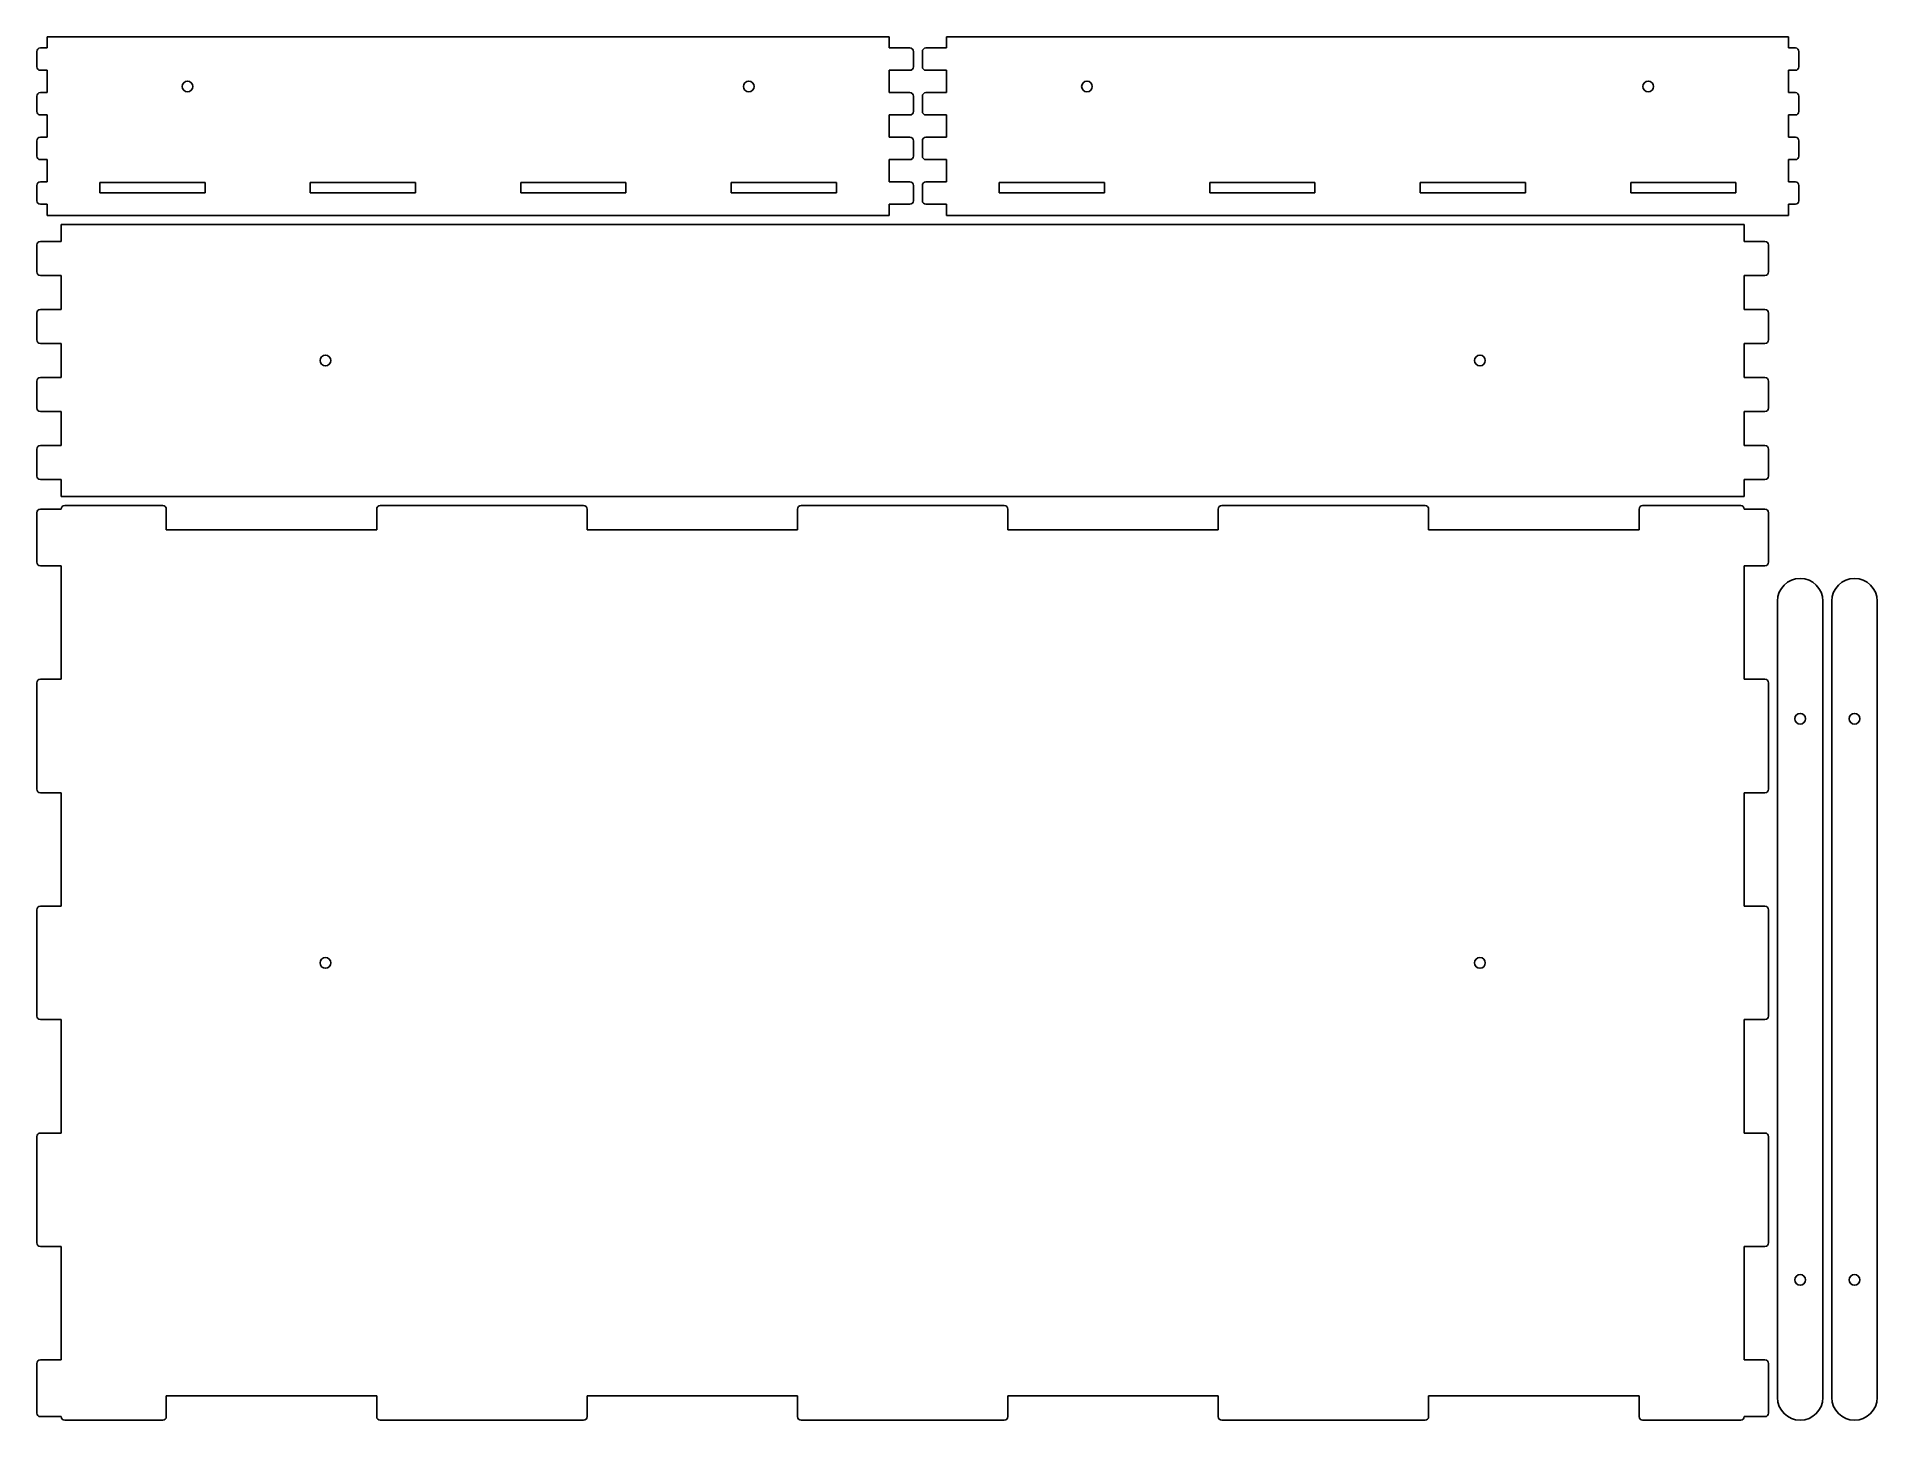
# Model space of a CAD drawing. Header units: millimetres. Extents: x 0 to 1030, y 0 to 774.
import ezdxf

# ---------------------------------------------------------------- set-up
doc = ezdxf.new("R2010")
doc.units = ezdxf.units.MM
doc.layers.add('SheetCutProfiles', color=7, linetype='CONTINUOUS')

msp = doc.modelspace()

# ---------------------------------------------------------------- linework, layer by layer
at = {"layer": 'SheetCutProfiles'}
for p, q in [((5.8, 774.4), (477, 774.4)), ((5.8, 774.4), (5.8, 768.15)), ((477, 774.4), (477, 768.15)), ((509.2, 774.4), (509.2, 768.15)), ((980.4, 774.4), (509.2, 774.4)), ((980.4, 774.4), (980.4, 768.15)), ((0, 766.15), (0, 757.65)), ((2, 768.15), (5.8, 768.15)), ((488.6, 768.15), (477, 768.15)), ((490.6, 766.15), (490.6, 757.65)), ((495.6, 766.15), (495.6, 757.65)), ((497.6, 768.15), (509.2, 768.15)), ((984.2, 768.15), (980.4, 768.15)), ((986.2, 766.15), (986.2, 757.65)), ((5.8, 755.65), (2, 755.65)), ((5.8, 755.65), (5.8, 743.15)), ((477, 755.65), (477, 743.15)), ((477, 755.65), (488.6, 755.65)), ((509.2, 755.65), (497.6, 755.65)), ((509.2, 755.65), (509.2, 743.15)), ((980.4, 755.65), (984.2, 755.65)), ((980.4, 755.65), (980.4, 743.15)), ((2, 743.15), (5.8, 743.15)), ((488.6, 743.15), (477, 743.15)), ((497.6, 743.15), (509.2, 743.15)), ((984.2, 743.15), (980.4, 743.15)), ((0, 741.15), (0, 732.65)), ((490.6, 741.15), (490.6, 732.65)), ((495.6, 741.15), (495.6, 732.65)), ((986.2, 741.15), (986.2, 732.65)), ((5.8, 730.65), (2, 730.65)), ((5.8, 730.65), (5.8, 718.15)), ((477, 730.65), (477, 718.15)), ((477, 730.65), (488.6, 730.65)), ((509.2, 730.65), (497.6, 730.65)), ((509.2, 730.65), (509.2, 718.15)), ((980.4, 730.65), (984.2, 730.65)), ((980.4, 730.65), (980.4, 718.15)), ((0, 716.15), (0, 707.65)), ((2, 718.15), (5.8, 718.15)), ((488.6, 718.15), (477, 718.15)), ((490.6, 716.15), (490.6, 707.65)), ((495.6, 716.15), (495.6, 707.65)), ((497.6, 718.15), (509.2, 718.15)), ((984.2, 718.15), (980.4, 718.15)), ((986.2, 716.15), (986.2, 707.65)), ((5.8, 705.65), (2, 705.65)), ((5.8, 705.65), (5.8, 693.15)), ((477, 705.65), (477, 693.15)), ((477, 705.65), (488.6, 705.65)), ((509.2, 705.65), (497.6, 705.65)), ((509.2, 705.65), (509.2, 693.15)), ((980.4, 705.65), (984.2, 705.65)), ((980.4, 705.65), (980.4, 693.15)), ((0, 691.15), (0, 682.65)), ((2, 693.15), (5.8, 693.15)), ((35.25, 692.9), (35.25, 687.1)), ((94.15, 692.9), (35.25, 692.9)), ((94.15, 687.1), (94.15, 692.9)), ((153.05, 692.9), (153.05, 687.1)), ((211.95, 692.9), (153.05, 692.9)), ((211.95, 687.1), (211.95, 692.9)), ((270.85, 692.9), (270.85, 687.1)), ((329.75, 692.9), (270.85, 692.9)), ((329.75, 687.1), (329.75, 692.9)), ((388.65, 692.9), (388.65, 687.1)), ((447.55, 692.9), (388.65, 692.9)), ((447.55, 687.1), (447.55, 692.9)), ((488.6, 693.15), (477, 693.15)), ((490.6, 691.15), (490.6, 682.65)), ((495.6, 691.15), (495.6, 682.65)), ((497.6, 693.15), (509.2, 693.15)), ((538.65, 692.9), (597.55, 692.9)), ((538.65, 687.1), (538.65, 692.9)), ((597.55, 692.9), (597.55, 687.1)), ((656.45, 692.9), (715.35, 692.9)), ((656.45, 687.1), (656.45, 692.9)), ((715.35, 692.9), (715.35, 687.1)), ((774.25, 692.9), (833.15, 692.9)), ((774.25, 687.1), (774.25, 692.9)), ((833.15, 692.9), (833.15, 687.1)), ((892.05, 692.9), (950.95, 692.9)), ((892.05, 687.1), (892.05, 692.9)), ((950.95, 692.9), (950.95, 687.1)), ((984.2, 693.15), (980.4, 693.15)), ((986.2, 691.15), (986.2, 682.65)), ((5.8, 680.65), (2, 680.65)), ((5.8, 680.65), (5.8, 674.4)), ((35.25, 687.1), (94.15, 687.1)), ((153.05, 687.1), (211.95, 687.1)), ((270.85, 687.1), (329.75, 687.1)), ((388.65, 687.1), (447.55, 687.1)), ((477, 680.65), (477, 674.4)), ((477, 680.65), (488.6, 680.65)), ((509.2, 680.65), (497.6, 680.65)), ((509.2, 680.65), (509.2, 674.4)), ((597.55, 687.1), (538.65, 687.1)), ((715.35, 687.1), (656.45, 687.1)), ((833.15, 687.1), (774.25, 687.1)), ((950.95, 687.1), (892.05, 687.1)), ((980.4, 680.65), (984.2, 680.65)), ((980.4, 680.65), (980.4, 674.4)), ((5.8, 674.4), (477, 674.4)), ((980.4, 674.4), (509.2, 674.4)), ((2, 659.875), (13.6, 659.875)), ((13.6, 669.4), (955.6, 669.4)), ((13.6, 669.4), (13.6, 659.875)), ((955.6, 669.4), (955.6, 659.875)), ((967.2, 659.875), (955.6, 659.875)), ((0, 657.875), (0, 642.825)), ((969.2, 657.875), (969.2, 642.825)), ((13.6, 640.825), (2, 640.825)), ((13.6, 640.825), (13.6, 621.775)), ((955.6, 640.825), (955.6, 621.775)), ((955.6, 640.825), (967.2, 640.825)), ((0, 619.775), (0, 604.725)), ((2, 621.775), (13.6, 621.775)), ((967.2, 621.775), (955.6, 621.775)), ((969.2, 619.775), (969.2, 604.725)), ((13.6, 602.725), (2, 602.725)), ((13.6, 602.725), (13.6, 583.675)), ((955.6, 602.725), (955.6, 583.675)), ((955.6, 602.725), (967.2, 602.725)), ((0, 581.675), (0, 566.625)), ((2, 583.675), (13.6, 583.675)), ((967.2, 583.675), (955.6, 583.675)), ((969.2, 581.675), (969.2, 566.625)), ((13.6, 564.625), (2, 564.625)), ((13.6, 564.625), (13.6, 545.575)), ((955.6, 564.625), (955.6, 545.575)), ((955.6, 564.625), (967.2, 564.625)), ((0, 543.575), (0, 528.525)), ((2, 545.575), (13.6, 545.575)), ((967.2, 545.575), (955.6, 545.575)), ((969.2, 543.575), (969.2, 528.525)), ((13.6, 526.525), (2, 526.525)), ((13.6, 526.525), (13.6, 517)), ((955.6, 526.525), (955.6, 517)), ((955.6, 526.525), (967.2, 526.525)), ((13.6, 517), (955.6, 517)), ((0, 480.25), (0, 508)), ((13.6, 510), (2, 510)), ((15.6, 512), (70.475, 512)), ((72.475, 498.4), (72.475, 510)), ((190.225, 510), (190.225, 498.4)), ((192.225, 512), (305.975, 512)), ((307.975, 498.4), (307.975, 510)), ((425.725, 510), (425.725, 498.4)), ((427.725, 512), (541.475, 512)), ((543.475, 498.4), (543.475, 510)), ((661.225, 510), (661.225, 498.4)), ((663.225, 512), (776.975, 512)), ((778.975, 498.4), (778.975, 510)), ((896.725, 510), (896.725, 498.4)), ((898.725, 512), (953.6, 512)), ((967.2, 510), (955.6, 510)), ((969.2, 480.25), (969.2, 508)), ((190.225, 498.4), (72.475, 498.4)), ((425.725, 498.4), (307.975, 498.4)), ((661.225, 498.4), (543.475, 498.4)), ((896.725, 498.4), (778.975, 498.4)), ((2, 478.25), (13.6, 478.25)), ((13.6, 478.25), (13.6, 414.75)), ((955.6, 478.25), (967.2, 478.25)), ((955.6, 414.75), (955.6, 478.25)), ((974.2, 12.7), (974.2, 458.5)), ((999.6, 12.7), (999.6, 458.5)), ((1004.6, 458.5), (1004.6, 12.7)), ((1030, 458.5), (1030, 12.7)), ((0, 353.25), (0, 412.75)), ((13.6, 414.75), (2, 414.75)), ((967.2, 414.75), (955.6, 414.75)), ((969.2, 353.25), (969.2, 412.75)), ((2, 351.25), (13.6, 351.25)), ((13.6, 351.25), (13.6, 287.75)), ((955.6, 351.25), (967.2, 351.25)), ((955.6, 287.75), (955.6, 351.25)), ((0, 226.25), (0, 285.75)), ((13.6, 287.75), (2, 287.75)), ((967.2, 287.75), (955.6, 287.75)), ((969.2, 226.25), (969.2, 285.75)), ((2, 224.25), (13.6, 224.25)), ((13.6, 224.25), (13.6, 160.75)), ((955.6, 224.25), (967.2, 224.25)), ((955.6, 160.75), (955.6, 224.25)), ((0, 99.25), (0, 158.75)), ((13.6, 160.75), (2, 160.75)), ((967.2, 160.75), (955.6, 160.75)), ((969.2, 99.25), (969.2, 158.75)), ((2, 97.25), (13.6, 97.25)), ((13.6, 97.25), (13.6, 33.75)), ((955.6, 97.25), (967.2, 97.25)), ((955.6, 33.75), (955.6, 97.25)), ((0, 4), (0, 31.75)), ((13.6, 33.75), (2, 33.75)), ((967.2, 33.75), (955.6, 33.75)), ((969.2, 4), (969.2, 31.75)), ((72.475, 13.6), (190.225, 13.6)), ((72.475, 2), (72.475, 13.6)), ((190.225, 13.6), (190.225, 2)), ((307.975, 13.6), (425.725, 13.6)), ((307.975, 2), (307.975, 13.6)), ((425.725, 13.6), (425.725, 2)), ((543.475, 13.6), (661.225, 13.6)), ((543.475, 2), (543.475, 13.6)), ((661.225, 13.6), (661.225, 2)), ((778.975, 13.6), (896.725, 13.6)), ((778.975, 2), (778.975, 13.6)), ((896.725, 13.6), (896.725, 2)), ((2, 2), (13.6, 2)), ((15.6, 0), (70.475, 0)), ((192.225, 0), (305.975, 0)), ((427.725, 0), (541.475, 0)), ((663.225, 0), (776.975, 0)), ((898.725, 0), (953.6, 0)), ((955.6, 2), (967.2, 2))]:
    msp.add_line(p, q, dxfattribs=at)
for centre in [(84.333, 746.6), (398.467, 746.6), (587.733, 746.6), (901.867, 746.6), (161.533, 593.2), (807.667, 593.2), (986.9, 392.667), (1017.3, 392.667), (161.533, 256), (807.667, 256), (986.9, 78.533), (1017.3, 78.533)]:
    msp.add_circle(centre, 3, dxfattribs=at)
for centre, radius, start, end in [((2, 766.15), 2, 90, 180), ((488.6, 766.15), 2, 0, 90), ((497.6, 766.15), 2, 90, 180), ((984.2, 766.15), 2, 0, 90), ((2, 757.65), 2, 180, -90), ((488.6, 757.65), 2, -90, 0), ((497.6, 757.65), 2, 180, -90), ((984.2, 757.65), 2, -90, 0), ((2, 741.15), 2, 90, 180), ((488.6, 741.15), 2, 0, 90), ((497.6, 741.15), 2, 90, 180), ((984.2, 741.15), 2, 0, 90), ((2, 732.65), 2, 180, -90), ((488.6, 732.65), 2, -90, 0), ((497.6, 732.65), 2, 180, -90), ((984.2, 732.65), 2, -90, 0), ((2, 716.15), 2, 90, 180), ((488.6, 716.15), 2, 0, 90), ((497.6, 716.15), 2, 90, 180), ((984.2, 716.15), 2, 0, 90), ((2, 707.65), 2, 180, -90), ((488.6, 707.65), 2, -90, 0), ((497.6, 707.65), 2, 180, -90), ((984.2, 707.65), 2, -90, 0), ((2, 691.15), 2, 90, 180), ((488.6, 691.15), 2, 0, 90), ((497.6, 691.15), 2, 90, 180), ((984.2, 691.15), 2, 0, 90), ((2, 682.65), 2, 180, -90), ((488.6, 682.65), 2, -90, 0), ((497.6, 682.65), 2, 180, -90), ((984.2, 682.65), 2, -90, 0), ((2, 657.875), 2, 90, 180), ((967.2, 657.875), 2, 0, 90), ((2, 642.825), 2, 180, -90), ((967.2, 642.825), 2, -90, 0), ((2, 619.775), 2, 90, 180), ((967.2, 619.775), 2, 0, 90), ((2, 604.725), 2, 180, -90), ((967.2, 604.725), 2, -90, 0), ((2, 581.675), 2, 90, 180), ((967.2, 581.675), 2, 0, 90), ((2, 566.625), 2, 180, -90), ((967.2, 566.625), 2, -90, 0), ((2, 543.575), 2, 90, 180), ((967.2, 543.575), 2, 0, 90), ((2, 528.525), 2, 180, -90), ((967.2, 528.525), 2, -90, 0), ((2, 508), 2, 90, 180), ((15.6, 510), 2, 90, 180), ((70.475, 510), 2, 0, 90), ((192.225, 510), 2, 90, 180), ((305.975, 510), 2, 0, 90), ((427.725, 510), 2, 90, 180), ((541.475, 510), 2, 0, 90), ((663.225, 510), 2, 90, 180), ((776.975, 510), 2, 0, 90), ((898.725, 510), 2, 90, 180), ((953.6, 510), 2, 0, 90), ((967.2, 508), 2, 0, 90), ((2, 480.25), 2, 180, -90), ((967.2, 480.25), 2, -90, 0), ((986.9, 458.5), 12.7, 0, 180), ((1017.3, 458.5), 12.7, 0, 180), ((2, 412.75), 2, 90, 180), ((967.2, 412.75), 2, 0, 90), ((2, 353.25), 2, 180, -90), ((967.2, 353.25), 2, -90, 0), ((2, 285.75), 2, 90, 180), ((967.2, 285.75), 2, 0, 90), ((2, 226.25), 2, 180, -90), ((967.2, 226.25), 2, -90, 0), ((2, 158.75), 2, 90, 180), ((967.2, 158.75), 2, 0, 90), ((2, 99.25), 2, 180, -90), ((967.2, 99.25), 2, -90, 0), ((2, 31.75), 2, 90, 180), ((967.2, 31.75), 2, 0, 90), ((986.9, 12.7), 12.7, 180, 0), ((1017.3, 12.7), 12.7, 180, 0), ((2, 4), 2, 180, -90), ((15.6, 2), 2, 180, -90), ((70.475, 2), 2, -90, 0), ((192.225, 2), 2, 180, -90), ((305.975, 2), 2, -90, 0), ((427.725, 2), 2, 180, -90), ((541.475, 2), 2, -90, 0), ((663.225, 2), 2, 180, -90), ((776.975, 2), 2, -90, 0), ((898.725, 2), 2, 180, -90), ((953.6, 2), 2, -90, 0), ((967.2, 4), 2, -90, 0)]:
    msp.add_arc(centre, radius, start, end, dxfattribs=at)

doc.saveas('drawing.dxf')
